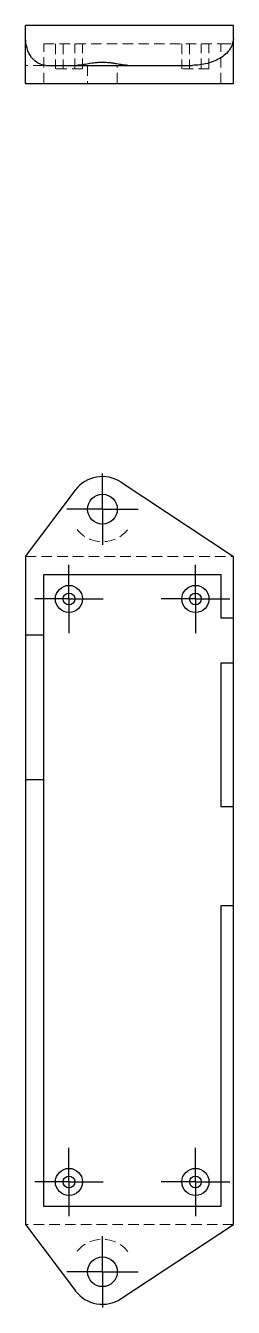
# Model space of a CAD drawing. Header units: millimetres. Extents: x 70 to 226, y 7 to 161.
# Drawn here: x 70.5 to 95.5, y 6.6 to 161.5 of the extents above.
import ezdxf

# ---------------------------------------------------------------- set-up
doc = ezdxf.new("R2010")
doc.units = ezdxf.units.MM
doc.linetypes.add('HIDDEN', pattern=[1.905, 1.27, -0.635])
doc.layers.add('10', color=7, linetype='Continuous')

# ---------------------------------------------------------------- blocks, each defined once
blk = doc.blocks.new('SW_CENTERMARKSYMBOL_0')
at = {"layer": '10', "color": 0}
for p, q in [((0, 2.5), (0, 4.3)), ((0, 0), (0, 2.5)), ((-2.5, 0), (-4.3, 0)), ((0, 0), (-2.5, 0)), ((0, 0), (0, -2.5)), ((0, 0), (2.5, 0)), ((2.5, 0), (4.3, 0)), ((0, -2.5), (0, -4.3))]:
    blk.add_line(p, q, dxfattribs=at)
blk = doc.blocks.new('SW_CENTERMARKSYMBOL_1')
at = {"layer": '10', "color": 0}
for p, q in [((0, 2.5), (0, 4.3)), ((0, 0), (0, 2.5)), ((-2.5, 0), (-4.3, 0)), ((0, 0), (-2.5, 0)), ((0, 0), (0, -2.5)), ((0, 0), (2.5, 0)), ((2.5, 0), (4.3, 0)), ((0, -2.5), (0, -4.3))]:
    blk.add_line(p, q, dxfattribs=at)
blk = doc.blocks.new('SW_CENTERMARKSYMBOL_2')
at = {"layer": '10', "color": 0}
for p, q in [((0, 2.5), (0, 4.14)), ((0, 0), (0, 2.5)), ((-2.5, 0), (-4.14, 0)), ((0, 0), (-2.5, 0)), ((0, 0), (0, -2.5)), ((0, 0), (2.5, 0)), ((2.5, 0), (4.14, 0)), ((0, -2.5), (0, -4.14))]:
    blk.add_line(p, q, dxfattribs=at)
blk = doc.blocks.new('SW_CENTERMARKSYMBOL_3')
at = {"layer": '10', "color": 0}
for p, q in [((0, 2.5), (0, 4.14)), ((0, 0), (0, 2.5)), ((-2.5, 0), (-4.14, 0)), ((0, 0), (-2.5, 0)), ((0, 0), (0, -2.5)), ((0, 0), (2.5, 0)), ((2.5, 0), (4.14, 0)), ((0, -2.5), (0, -4.14))]:
    blk.add_line(p, q, dxfattribs=at)
blk = doc.blocks.new('SW_CENTERMARKSYMBOL_4')
at = {"layer": '10', "color": 0}
for p, q in [((0, 2.5), (0, 4.14)), ((0, 0), (0, 2.5)), ((-2.5, 0), (-4.14, 0)), ((0, 0), (-2.5, 0)), ((0, 0), (0, -2.5)), ((0, 0), (2.5, 0)), ((2.5, 0), (4.14, 0)), ((0, -2.5), (0, -4.14))]:
    blk.add_line(p, q, dxfattribs=at)
blk = doc.blocks.new('SW_CENTERMARKSYMBOL_5')
at = {"layer": '10', "color": 0}
for p, q in [((0, 2.5), (0, 4.14)), ((0, 0), (0, 2.5)), ((-2.5, 0), (-4.14, 0)), ((0, 0), (-2.5, 0)), ((0, 0), (0, -2.5)), ((0, 0), (2.5, 0)), ((2.5, 0), (4.14, 0)), ((0, -2.5), (0, -4.14))]:
    blk.add_line(p, q, dxfattribs=at)

msp = doc.modelspace()

# ---------------------------------------------------------------- linework, layer by layer
at = {"color": 7, "linetype": 'Continuous', "lineweight": 25}
for p, q in [((95.54, 161.49), (70.46, 161.49)), ((70.46, 159.96), (70.46, 161.49)), ((95.54, 159.96), (95.54, 161.49)), ((70.46, 154.51), (70.46, 159.96)), ((95.54, 154.51), (95.54, 159.96)), ((72.91, 156.69), (76.46, 156.69)), ((76.46, 156.69), (81.98, 156.69)), ((81.98, 156.69), (90.6, 156.69)), ((70.46, 154.51), (76.46, 154.51)), ((76.46, 154.51), (81.98, 154.51)), ((81.98, 154.51), (95.54, 154.51)), ((70.46, 97.35), (76.46, 105.36)), ((81.98, 106.32), (95.54, 97.35)), ((70.46, 97.35), (70.46, 87.86)), ((95.54, 89.93), (95.54, 97.35)), ((72.64, 95.17), (94.01, 95.17)), ((72.64, 87.86), (72.64, 95.17)), ((94.01, 95.17), (94.01, 89.93)), ((94.01, 89.93), (95.54, 89.93)), ((95.54, 84.48), (95.54, 89.93)), ((72.64, 87.86), (70.46, 87.86)), ((70.46, 87.86), (70.46, 70.41)), ((72.64, 70.41), (72.64, 87.86)), ((95.54, 84.48), (94.01, 84.48)), ((94.01, 84.48), (94.01, 67.14)), ((95.54, 67.14), (95.54, 84.48)), ((70.46, 70.41), (72.64, 70.41)), ((70.46, 70.41), (70.46, 16.65)), ((72.64, 18.83), (72.64, 70.41)), ((94.01, 67.14), (95.54, 67.14)), ((95.54, 55.15), (95.54, 67.14)), ((95.54, 55.15), (94.01, 55.15)), ((94.01, 55.15), (94.01, 18.83)), ((95.54, 16.65), (95.54, 55.15)), ((94.01, 18.83), (72.64, 18.83)), ((70.46, 16.65), (76.46, 8.64)), ((81.98, 7.68), (95.54, 16.65))]:
    msp.add_line(p, q, dxfattribs=at)
at = {"color": 7, "linetype": 'HIDDEN', "lineweight": 18}
for p, q in [((72.64, 159.31), (94.01, 159.31)), ((72.64, 154.51), (72.64, 159.31)), ((74.06, 159.31), (74.06, 156.26)), ((74.98, 159.31), (74.98, 156.26)), ((76.4, 156.26), (76.4, 159.31)), ((77.33, 156.26), (77.33, 159.31)), ((89.32, 159.31), (89.32, 156.26)), ((90.25, 159.31), (90.25, 156.26)), ((91.67, 156.26), (91.67, 159.31)), ((92.6, 156.26), (92.6, 159.31)), ((94.01, 154.51), (94.01, 159.31)), ((94.01, 159.31), (95.54, 159.31)), ((72.64, 156.69), (70.46, 156.69)), ((77.93, 156.69), (77.93, 154.51)), ((81.53, 154.51), (81.53, 156.69)), ((77.33, 156.26), (74.06, 156.26)), ((92.6, 156.26), (89.32, 156.26)), ((70.46, 97.35), (95.54, 97.35)), ((95.54, 16.65), (70.46, 16.65))]:
    msp.add_line(p, q, dxfattribs=at)
at = {"color": 7, "linetype": 'Continuous', "lineweight": 25}
for centre, radius in [((79.73, 103.07), 1.8), ((75.69, 92.22), 1.64), ((75.69, 92.22), 0.709), ((90.96, 92.22), 1.64), ((90.96, 92.22), 0.709), ((75.69, 21.78), 1.64), ((90.96, 21.78), 1.64), ((75.69, 21.78), 0.709), ((90.96, 21.78), 0.709), ((79.73, 10.93), 1.8)]:
    msp.add_circle(centre, radius, dxfattribs=at)
for centre, start, end in [((79.73, 102.91), 56.5028, 143.1857), ((79.73, 11.09), 216.8143, 303.4972)]:
    msp.add_arc(centre, 4.09, start, end, dxfattribs=at)
at = {"color": 7, "linetype": 'HIDDEN', "lineweight": 18}
for centre, start, end in [((79.73, 103.07), 218.6822, 321.3178), ((79.73, 10.93), 38.6822, 141.3178)]:
    msp.add_arc(centre, 3.93, start, end, dxfattribs=at)
at = {"color": 7, "linetype": 'Continuous', "lineweight": 25}
for points, knots in [([(72.91, 156.69), (72.62, 156.69), (72.31, 156.76), (71.71, 157.08), (71.42, 157.33), (70.94, 157.97), (70.75, 158.36), (70.51, 159.16), (70.46, 159.58), (70.46, 159.96)], [0, 0, 0, 0, 0.25, 0.25, 0.5, 0.5, 0.75, 0.75, 1, 1, 1, 1]), ([(95.54, 159.96), (95.54, 159.58), (95.43, 159.16), (95.07, 158.56), (94.92, 158.36), (94.55, 157.99), (94.33, 157.81), (93.61, 157.33), (93.03, 157.08), (91.81, 156.76), (91.18, 156.69), (90.6, 156.69)], [0, 0, 0, 0, 0.25, 0.25, 0.375, 0.375, 0.5, 0.5, 0.75, 0.75, 1, 1, 1, 1]), ([(82.79, 156.69), (82.61, 156.69), (82.4, 156.72), (81.94, 156.79), (81.69, 156.83), (81.3, 156.9), (81.16, 156.92), (80.89, 156.96), (80.75, 156.98), (80.32, 157.02), (80.03, 157.04), (79.59, 157.04), (79.44, 157.04), (79.14, 157.02), (79, 157.01), (78.57, 156.96), (78.29, 156.92), (77.77, 156.83), (77.52, 156.79), (77.06, 156.72), (76.85, 156.69), (76.66, 156.69)], [0, 0, 0, 0, 0.125, 0.125, 0.25, 0.25, 0.3125, 0.3125, 0.375, 0.375, 0.5, 0.5, 0.5625, 0.5625, 0.625, 0.625, 0.75, 0.75, 0.875, 0.875, 1, 1, 1, 1])]:
    msp.add_open_spline(points, degree=3, knots=knots, dxfattribs=at)

# ---------------------------------------------------------------- block references
at = {"layer": '10'}
for name, p in [('SW_CENTERMARKSYMBOL_0', (79.73, 103.07)), ('SW_CENTERMARKSYMBOL_2', (75.69, 92.22)), ('SW_CENTERMARKSYMBOL_3', (90.96, 92.22)), ('SW_CENTERMARKSYMBOL_4', (75.69, 21.78)), ('SW_CENTERMARKSYMBOL_5', (90.96, 21.78)), ('SW_CENTERMARKSYMBOL_1', (79.73, 10.93))]:
    msp.add_blockref(name, p, dxfattribs=at)

doc.saveas('drawing.dxf')
